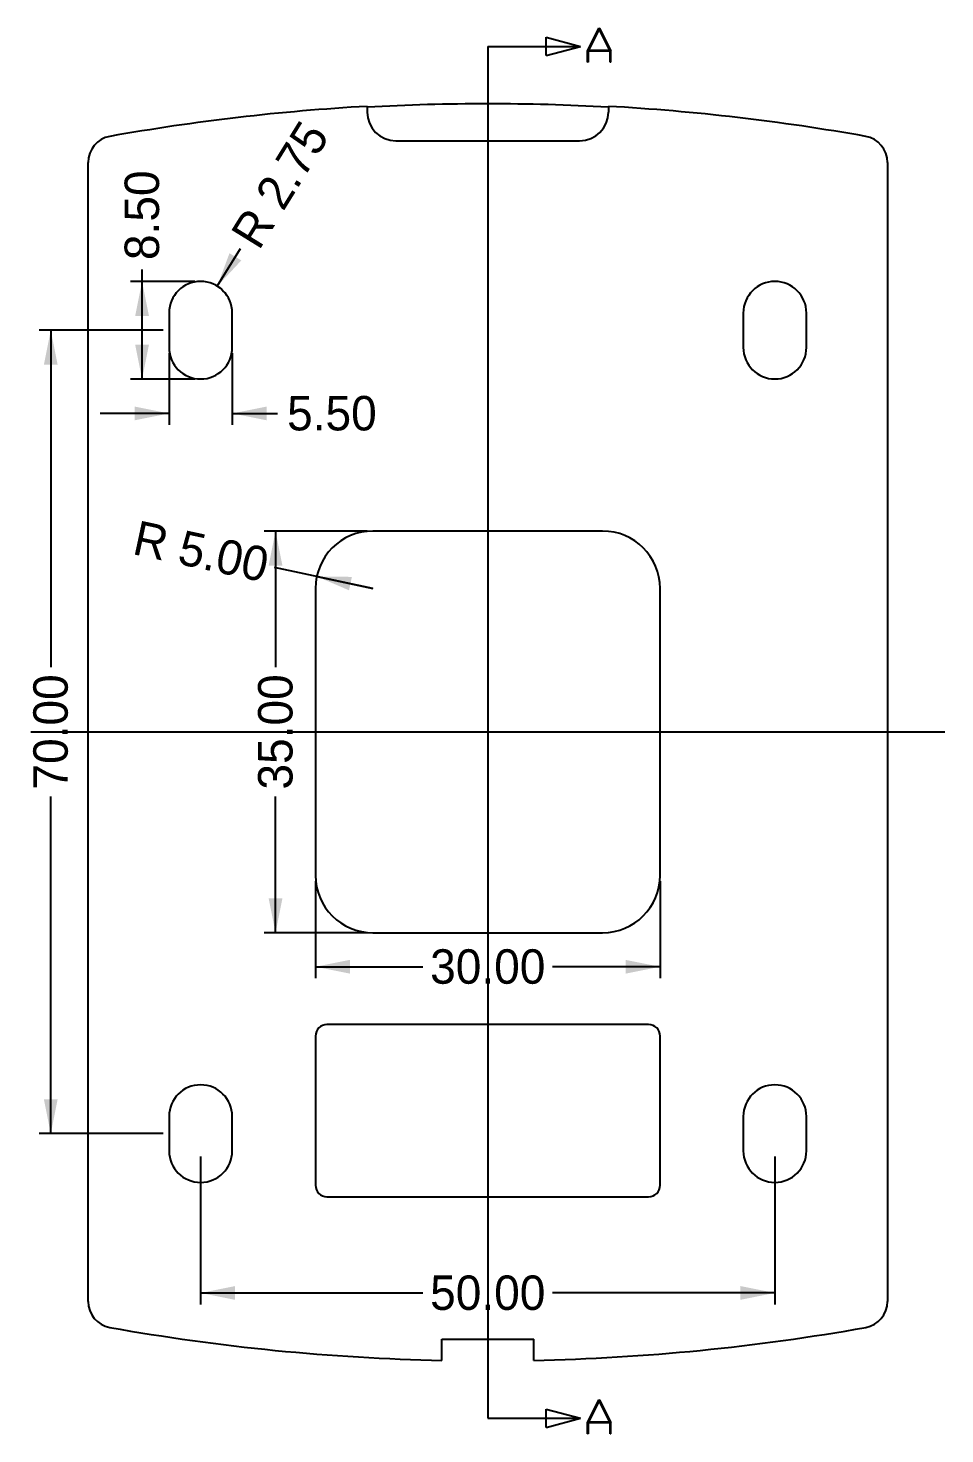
# Model space of a CAD drawing. Extents: x -572 to 82, y -63 to 72.
# Drawn here: x 2.5 to 82.3, y -50.7 to 71.8 of the extents above; entities that cross this region are included whole.
import ezdxf

# ---------------------------------------------------------------- set-up
doc = ezdxf.new("R2010")
doc.units = 0
doc.header["$MEASUREMENT"] = 0
doc.linetypes.add('dashed', pattern=[0])
doc.linetypes.add('solid', pattern=[0])
doc.layers.add('254', color=7, linetype='solid')
doc.dimstyles.get("Standard").update_dxf_attribs({"dimtxt": 0.18, "dimasz": 0.18, "dimexe": 0.18, "dimexo": 0.0625, "dimgap": 0.09, "dimtad": 0, "dimtih": 1, "dimtoh": 1, "dimdec": 4, "dimzin": 0, "dimdsep": 46, "dimtxsty": 'Standard', "dimcen": 0.09, "dimadec": 0, "dimazin": 0, "dimtfac": 1, "dimtdec": 4, "dimtofl": 0, "dimtmove": 0, "dimatfit": 0, "dimfxl": 0, "dimtolj": 1, "dimtzin": 0, "dimarcsym": 0})

# ---------------------------------------------------------------- blocks, each defined once
blk = doc.blocks.new('*D57')
at = {"layer": '254', "color": 4, "linetype": 'solid'}
for p, q in [((32.48, 23.01), (23.91, 24.85)), ((27.59, 24.06), (32.48, 23.01))]:
    blk.add_line(p, q, dxfattribs=at)
blk.add_solid([(30.65, 24.02), (30.4, 22.85), (27.59, 24.06)], dxfattribs=at)
at = {"layer": '254', "color": 4, "linetype": 'solid', "insert": (17.52, 26.23), "char_height": 3, "attachment_point": 5, "rotation": 347.8594}
blk.add_mtext('{\\H3.000000;R 5.00}', dxfattribs=at)
blk = doc.blocks.new('*D59')
at = {"layer": '254', "color": 4, "linetype": 'solid'}
blk.add_line((18.93, 49.35), (20.95, 52.63), dxfattribs=at)
blk.add_solid([(19.99, 52.22), (21.02, 51.59), (18.93, 49.35)], dxfattribs=at)
at = {"layer": '254', "color": 4, "linetype": 'solid', "insert": (24.4, 58.19), "char_height": 3, "attachment_point": 5, "rotation": 58.2698}
blk.add_mtext('{\\H3.000000;R 2.75}', dxfattribs=at)
blk = doc.blocks.new('*D60')
at = {"layer": '254', "color": 4, "linetype": 'solid'}
for p, q in [((14.73, 43.51), (14.73, 37.26)), ((20.23, 43.51), (20.23, 37.26)), ((14.73, 38.26), (8.73, 38.26)), ((20.23, 38.26), (24.17, 38.26))]:
    blk.add_line(p, q, dxfattribs=at)
for points in [[(11.73, 37.66), (11.73, 38.86), (14.73, 38.26)], [(23.23, 38.86), (23.23, 37.66), (20.23, 38.26)]]:
    blk.add_solid(points, dxfattribs=at)
at = {"layer": '254', "color": 4, "linetype": 'solid', "insert": (28.91, 38.26), "char_height": 3, "attachment_point": 5}
blk.add_mtext('{\\H3.000000;5.50}', dxfattribs=at)
blk = doc.blocks.new('*D63')
at = {"layer": '254', "color": 4, "linetype": 'solid'}
for p, q in [((12.38, 49.76), (12.38, 50.79)), ((16.98, 49.76), (11.38, 49.76)), ((12.38, 41.26), (12.38, 49.76)), ((12.38, 49.76), (12.38, 49.76)), ((16.98, 41.26), (11.38, 41.26))]:
    blk.add_line(p, q, dxfattribs=at)
for points in [[(12.98, 46.76), (11.78, 46.76), (12.38, 49.76)], [(11.78, 44.26), (12.98, 44.26), (12.38, 41.26)]]:
    blk.add_solid(points, dxfattribs=at)
at = {"layer": '254', "color": 4, "linetype": 'solid', "insert": (12.38, 55.53), "char_height": 3, "attachment_point": 5, "rotation": 90}
blk.add_mtext('{\\H3.000000;8.50}', dxfattribs=at)
blk = doc.blocks.new('*D65')
at = {"layer": '254', "color": 4, "linetype": 'solid'}
for p, q in [((14.23, 45.51), (3.43, 45.51)), ((4.43, 45.51), (4.43, 16.16)), ((4.43, -24.49), (4.43, 4.87)), ((14.23, -24.49), (3.43, -24.49))]:
    blk.add_line(p, q, dxfattribs=at)
for points in [[(5.03, 42.51), (3.83, 42.51), (4.43, 45.51)], [(3.83, -21.49), (5.03, -21.49), (4.43, -24.49)]]:
    blk.add_solid(points, dxfattribs=at)
at = {"layer": '254', "color": 4, "linetype": 'solid', "insert": (4.43, 10.51), "char_height": 3, "attachment_point": 5, "rotation": 90}
blk.add_mtext('{\\H3.000000;70.00}', dxfattribs=at)
blk = doc.blocks.new('*D66')
at = {"layer": '254', "color": 4, "linetype": 'solid'}
for p, q in [((31.98, 28.01), (23, 28.01)), ((24, 28.01), (24, 16.16)), ((24, -6.99), (24, 4.87)), ((31.98, -6.99), (23, -6.99))]:
    blk.add_line(p, q, dxfattribs=at)
for points in [[(24.6, 25.01), (23.4, 25.01), (24, 28.01)], [(23.4, -3.99), (24.6, -3.99), (24, -6.99)]]:
    blk.add_solid(points, dxfattribs=at)
at = {"layer": '254', "color": 4, "linetype": 'solid', "insert": (24, 10.51), "char_height": 3, "attachment_point": 5, "rotation": 90}
blk.add_mtext('{\\H3.000000;35.00}', dxfattribs=at)
blk = doc.blocks.new('*D67')
at = {"layer": '254', "color": 4, "linetype": 'solid'}
for p, q in [((27.48, -2.49), (27.48, -10.95)), ((57.48, -2.49), (57.48, -10.95)), ((27.48, -9.95), (36.84, -9.95)), ((57.48, -9.95), (48.13, -9.95))]:
    blk.add_line(p, q, dxfattribs=at)
for points in [[(30.48, -9.35), (30.48, -10.55), (27.48, -9.95)], [(54.48, -10.55), (54.48, -9.35), (57.48, -9.95)]]:
    blk.add_solid(points, dxfattribs=at)
at = {"layer": '254', "color": 4, "linetype": 'solid', "insert": (42.48, -9.95), "char_height": 3, "attachment_point": 5}
blk.add_mtext('{\\H3.000000;30.00}', dxfattribs=at)
blk = doc.blocks.new('*D68')
at = {"layer": '254', "color": 4, "linetype": 'solid'}
for p, q in [((17.48, -26.49), (17.48, -39.37)), ((67.48, -26.49), (67.48, -39.37)), ((17.48, -38.37), (36.84, -38.37)), ((67.48, -38.37), (48.13, -38.37))]:
    blk.add_line(p, q, dxfattribs=at)
for points in [[(20.48, -37.77), (20.48, -38.97), (17.48, -38.37)], [(64.48, -38.97), (64.48, -37.77), (67.48, -38.37)]]:
    blk.add_solid(points, dxfattribs=at)
at = {"layer": '254', "color": 4, "linetype": 'solid', "insert": (42.48, -38.37), "char_height": 3, "attachment_point": 5}
blk.add_mtext('{\\H3.000000;50.00}', dxfattribs=at)

msp = doc.modelspace()

# ---------------------------------------------------------------- linework, layer by layer
at = {"layer": '254', "color": 1, "linetype": 'solid'}
for p, q in [((47.557, 69.434), (47.557, 71.042)), ((47.557, 71.042), (50.557, 70.238)), ((51.16, 69.868), (52.143, 71.833)), ((52.183, 71.759), (51.246, 69.885)), ((52.143, 71.833), (52.223, 71.833)), ((53.12, 69.885), (52.183, 71.759)), ((52.223, 71.833), (53.206, 69.868)), ((42.481, 70.238), (50.557, 70.238)), ((47.557, 69.434), (50.557, 70.238)), ((51.16, 68.876), (51.16, 69.868)), ((53.133, 69.828), (51.233, 69.828)), ((51.233, 69.828), (51.233, 68.876)), ((53.12, 69.885), (51.246, 69.885)), ((53.133, 68.876), (53.133, 69.828)), ((53.206, 68.876), (53.206, 69.868)), ((51.233, 68.876), (51.16, 68.876)), ((53.206, 68.876), (53.133, 68.876)), ((51.16, -49.659), (52.143, -47.693)), ((52.183, -47.768), (51.246, -49.642)), ((52.143, -47.693), (52.223, -47.693)), ((53.12, -49.642), (52.183, -47.768)), ((52.223, -47.693), (53.206, -49.659)), ((47.557, -50.093), (47.557, -48.485)), ((47.557, -48.485), (50.557, -49.289)), ((42.481, -49.289), (50.557, -49.289)), ((47.557, -50.093), (50.557, -49.289)), ((51.16, -50.65), (51.16, -49.659)), ((53.133, -49.699), (51.233, -49.699)), ((51.233, -49.699), (51.233, -50.65)), ((53.12, -49.642), (51.246, -49.642)), ((53.133, -50.65), (53.133, -49.699)), ((53.206, -50.65), (53.206, -49.659)), ((51.233, -50.65), (51.16, -50.65)), ((53.206, -50.65), (53.133, -50.65))]:
    msp.add_line(p, q, dxfattribs=at)
at = {"layer": '254', "color": 1, "linetype": 'dashed'}
for p, q in [((42.481, 70.238), (42.481, -49.289)), ((2.681, 10.511), (82.281, 10.511))]:
    msp.add_line(p, q, dxfattribs=at)
at = {"layer": '254', "color": 3, "linetype": 'solid'}
for p, q in [((31.981, 65.017), (31.981, 64.511)), ((52.981, 65.017), (52.981, 64.511)), ((34.481, 62.011), (50.481, 62.011)), ((7.681, -39.112), (7.681, 60.134)), ((77.281, 60.134), (77.281, -39.112)), ((14.731, 47.011), (14.731, 44.011)), ((20.231, 44.011), (20.231, 47.011)), ((64.731, 47.011), (64.731, 44.011)), ((70.231, 44.011), (70.231, 47.011)), ((52.481, 28.011), (32.481, 28.011)), ((27.481, 23.011), (27.481, -1.989)), ((57.481, -1.989), (57.481, 23.011)), ((32.481, -6.989), (52.481, -6.989)), ((56.481, -14.989), (28.481, -14.989)), ((27.481, -15.989), (27.481, -28.989)), ((57.481, -28.989), (57.481, -15.989)), ((14.731, -22.989), (14.731, -25.989)), ((20.231, -25.989), (20.231, -22.989)), ((64.731, -22.989), (64.731, -25.989)), ((70.231, -25.989), (70.231, -22.989)), ((28.481, -29.989), (56.481, -29.989)), ((38.481, -44.246), (38.481, -42.389)), ((38.481, -42.389), (46.481, -42.389)), ((46.481, -44.246), (46.481, -42.389))]:
    msp.add_line(p, q, dxfattribs=at)
for centre, radius, start, end in [((42.481, -121.989), 187.3, 93.21367, 100.11798), ((42.481, -121.989), 187.227, 86.78507, 93.21493), ((42.481, -121.989), 187.3, 79.88202, 86.78633), ((34.481, 64.511), 2.5, 180, 270), ((50.481, 64.511), 2.5, 270, 360), ((9.981, 60.134), 2.3, 100.11798, 180), ((74.981, 60.134), 2.3, 0, 79.88202), ((17.481, 47.011), 2.75, 90, 180), ((17.481, 47.011), 2.75, 0, 90), ((67.481, 47.011), 2.75, 0, 180), ((17.481, 44.011), 2.75, 180, 360), ((67.481, 44.011), 2.75, 180, 360), ((32.481, 23.011), 5, 90, 180), ((52.481, 23.011), 5, 0, 90), ((32.481, -1.989), 5, 180, 270), ((52.481, -1.989), 5, 270, 360), ((28.481, -15.989), 1, 90, 180), ((56.481, -15.989), 1, 0, 90), ((17.481, -22.989), 2.75, 0, 180), ((67.481, -22.989), 2.75, 0, 180), ((17.481, -25.989), 2.75, 180, 360), ((67.481, -25.989), 2.75, 180, 360), ((28.481, -28.989), 1, 180, 270), ((56.481, -28.989), 1, 270, 360), ((9.981, -39.112), 2.3, 180, 259.88202), ((74.981, -39.112), 2.3, 280.11798, 360), ((42.481, 143.011), 187.3, 259.88202, 268.77629), ((42.481, 143.011), 187.3, 271.22371, 280.11798)]:
    msp.add_arc(centre, radius, start, end, dxfattribs=at)

# ---------------------------------------------------------------- dimensions: what is measured, and where the dimension line sits
at = {"layer": '254', "color": 4, "linetype": 'solid'}
for center, mpoint, picture, middle, turn in [((17.481, 47.011), (18.927, 49.35), '*D59', (24.395, 58.193), 58.2698), ((32.481, 23.011), (27.593, 24.063), '*D57', (17.515, 26.231), 347.85944)]:
    dim = msp.add_radius_dim(center=center, mpoint=mpoint, dimstyle='Standard', override={"dimtxt": 3, "dimasz": 3, "dimexe": 2.5, "dimexo": 1, "dimtih": 0, "dimtoh": 0, "dimdec": 2, "dimzin": 1, "dimse1": 1, "dimse2": 1, "dimsd2": 1, "dimtp": 0.05, "dimtm": 0.05, "dimtfac": 1.25, "dimtdec": 2, "dimtzin": 1}, dxfattribs=at)
    dim.commit()
    dim.dimension.update_dxf_attribs({"geometry": picture, "text_midpoint": middle, "text_rotation": turn})
for base, p1, p2, picture, middle in [((12.377, 55.53), (17.581, 41.261), (17.581, 49.761), '*D63', (12.377, 55.53)), ((4.428, 10.511), (14.831, -24.489), (14.831, 45.511), '*D65', (4.428, 10.511)), ((24.002, 10.511), (32.581, -6.989), (32.581, 28.011), '*D66', (24.002, 10.511))]:
    dim = msp.add_linear_dim(base=base, p1=p1, p2=p2, angle=90, dimstyle='Standard', override={"dimtxt": 3, "dimasz": 3, "dimexe": 1, "dimexo": 0.6, "dimtih": 0, "dimtoh": 0, "dimdec": 2, "dimzin": 1, "dimtp": 0.05, "dimtm": 0.05, "dimtfac": 1.25, "dimtdec": 2, "dimtzin": 1}, dxfattribs=at)
    dim.commit()
    dim.dimension.update_dxf_attribs({"geometry": picture, "text_midpoint": middle, "text_rotation": 90})
for base, p1, p2, picture, middle in [((28.914, 38.259), (14.731, 44.111), (20.231, 44.111), '*D60', (28.914, 38.259)), ((42.481, -9.952), (27.481, -1.889), (57.481, -1.889), '*D67', (42.481, -9.952)), ((42.481, -38.366), (17.481, -25.889), (67.481, -25.889), '*D68', (42.481, -38.366))]:
    dim = msp.add_linear_dim(base=base, p1=p1, p2=p2, dimstyle='Standard', override={"dimtxt": 3, "dimasz": 3, "dimexe": 1, "dimexo": 0.6, "dimdec": 2, "dimzin": 1, "dimtp": 0.05, "dimtm": 0.05, "dimtfac": 1.25, "dimtdec": 2, "dimtzin": 1}, dxfattribs=at)
    dim.commit()
    dim.dimension.update_dxf_attribs({"geometry": picture, "text_midpoint": middle})

doc.saveas('drawing.dxf')
